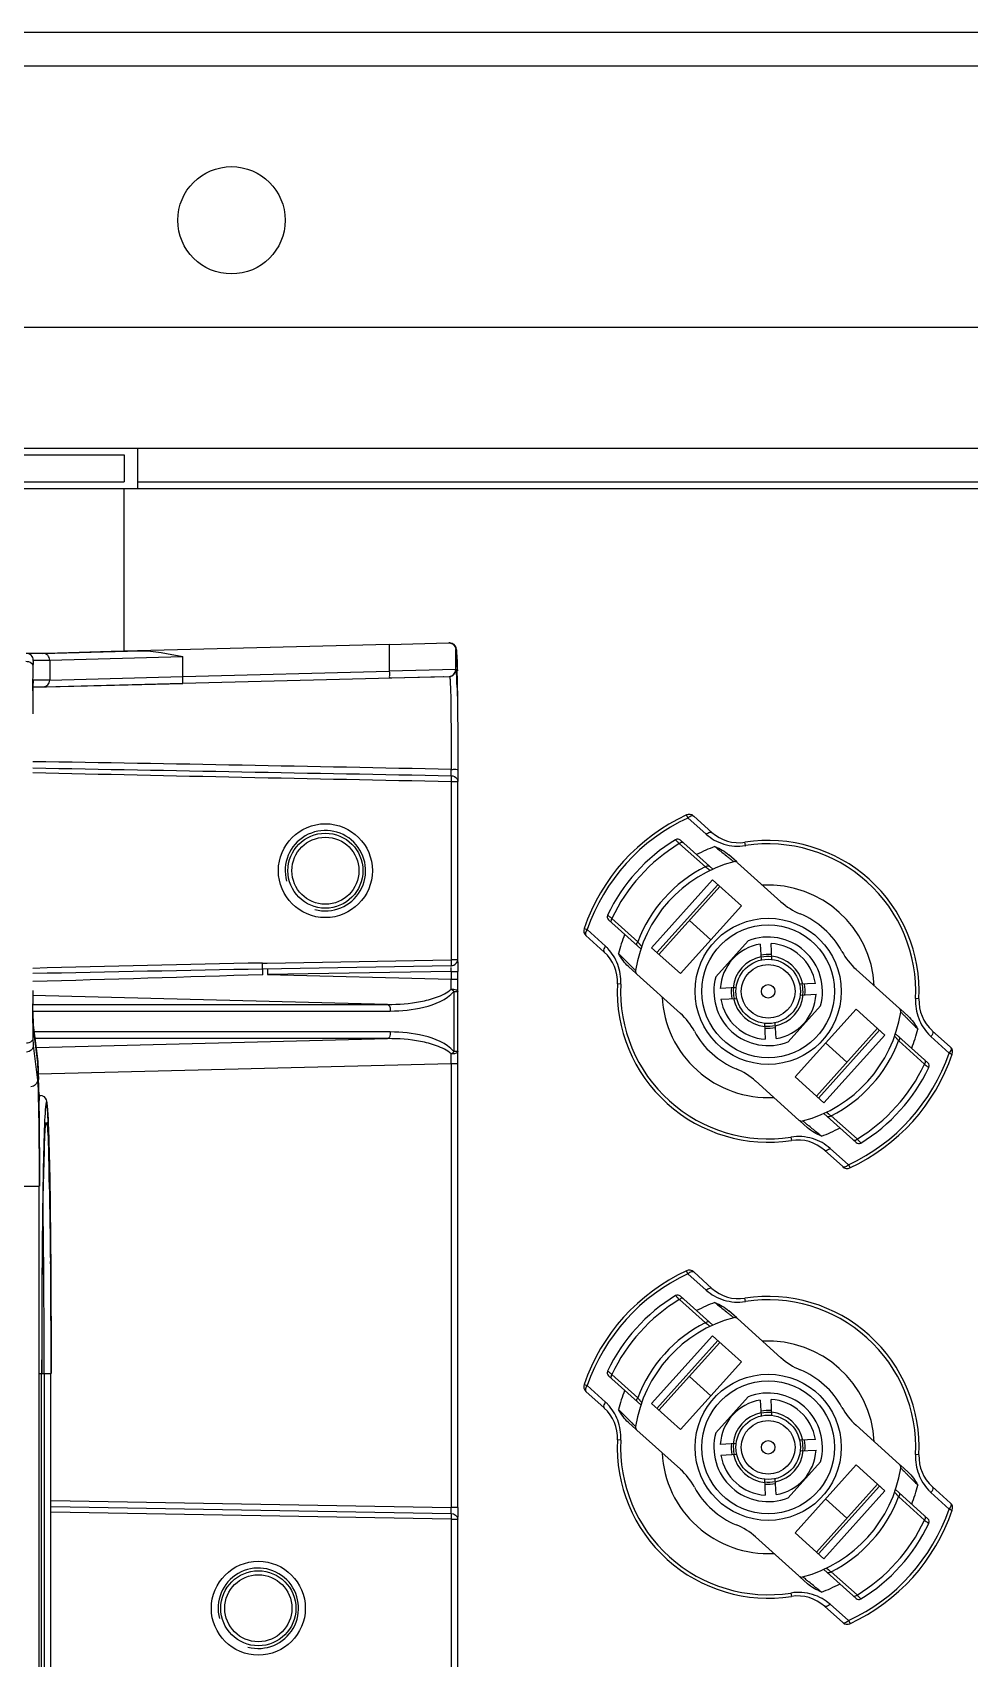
# Model space of a CAD drawing. Header units: millimetres. Extents: x 10297564 to 11610295, y -9287743 to -8409454.
# Drawn here: x 10483931 to 10485332, y -9076027 to -9073594 of the extents above; entities that cross this region are included whole.
import ezdxf

# ---------------------------------------------------------------- set-up
doc = ezdxf.new("R2010")
doc.units = ezdxf.units.MM
doc.header["$LTSCALE"] = 100
doc.layers.add('-0', color=7, linetype='Continuous')

# ---------------------------------------------------------------- blocks, each defined once
blk = doc.blocks.new('인버터 외형도')
at = {"layer": '-0', "linetype": 'Continuous'}
for p, q in [((99257.7, 55947.4), (85171.9, 55947.4)), ((99295.3, 55909.8), (85134.2, 55909.8)), ((99295.3, 55616.3), (85134.2, 55616.3)), ((85292.3, 55480.9), (99137.3, 55480.9)), ((85292.3, 55473.4), (86195.2, 55473.4)), ((86195.2, 55473.4), (86195.2, 55443.3)), ((86210.2, 55480.9), (86210.2, 55435.7)), ((85292.3, 55443.3), (86195.2, 55443.3)), ((85668.5, 55435.7), (98761.1, 55435.7)), ((86195.2, 55252.9), (86195.2, 55435.7)), ((86210.2, 55443.3), (98219.3, 55443.3)), ((86104, 55250.6), (86212.5, 55253.4)), ((86132.9, 55251.4), (86107.7, 55250.7)), ((86180.6, 55252.6), (86132.9, 55251.4)), ((86492.6, 55260.8), (86180.6, 55252.6)), ((86492.6, 55260.8), (86558.9, 55262.5)), ((86492.6, 55260.8), (86492.6, 55230.7)), ((86558.9, 55262.5), (86559.1, 55262.5)), ((86567.2, 55232.4), (86567.2, 55254.9)), ((86567.2, 55254.9), (86567.5, 55254.9)), ((86104, 55250.6), (86085.5, 55250.6)), ((86092.9, 55236.5), (86092.4, 55208.7)), ((86093.2, 55243.1), (86111.7, 55243.1)), ((86104.6, 55250.7), (86104.3, 55250.6)), ((86107.7, 55250.7), (86105.8, 55250.7)), ((86111.7, 55243.1), (86260.9, 55247.2)), ((86111.7, 55243.1), (86111.7, 55220.6)), ((86260.9, 55224.6), (86260.9, 55247.2)), ((86568.5, 55243.3), (86568.3, 55246.9)), ((86568.6, 55239), (86568.5, 55243.3)), ((86568.9, 55231.1), (86568.6, 55239)), ((86092.8, 55212.6), (86261, 55217)), ((86092.9, 55212.1), (86093.1, 55216.5)), ((86111.7, 55220.6), (86093.4, 55220.6)), ((86104.4, 55213), (86261, 55217.1)), ((86111.7, 55220.6), (86260.9, 55224.6)), ((86260.9, 55224.6), (86492.6, 55230.7)), ((86261, 55217.1), (86539.1, 55224.3)), ((86567.2, 55232.4), (86492.6, 55230.7)), ((86492.7, 55223.1), (86560.1, 55224.9)), ((86492.7, 55223.1), (86559.8, 55224.9)), ((86559.6, 55224.9), (86559.7, 55224.9)), ((86559.8, 55224.9), (86560.1, 55224.9)), ((86567.5, 55232.4), (86567.2, 55232.4)), ((86567.5, 55232.4), (86567.5, 55232.4)), ((86092.9, 55209.4), (86092.9, 55212.1)), ((86092.9, 55209.5), (86092.9, 55208.8)), ((86093, 55213), (86104.4, 55213)), ((86570, 55122.4), (86569.9, 55129.4)), ((86562, 55113.4), (86561.9, 55107)), ((86561.9, 55107), (86561.9, 54906.9)), ((86561.9, 55107), (86569.4, 55107)), ((86569.4, 54906.9), (86569.4, 55107)), ((86569.6, 55120.9), (86569.6, 55120.3)), ((86570, 55115.5), (86570, 55122.4)), ((86570, 55112), (86570, 55115.5)), ((86827.4, 55066), (86825.8, 55069.4)), ((86827.4, 55066), (86848, 55047.7)), ((86854.4, 55049.7), (86834, 55068.1)), ((86817.9, 55037.1), (86847.1, 55011.1)), ((86855.3, 55008.4), (86819, 55041.1)), ((86892.1, 55035), (86891.5, 55038.7)), ((86882.2, 55016.7), (86873.4, 55024.5)), ((86883.1, 55015.8), (86931.8, 54972)), ((86855.1, 54996.4), (86786.7, 54920.4)), ((86855.1, 54996.4), (86887.5, 54967.3)), ((86861.1, 54991), (86792.7, 54915)), ((86863.4, 54989), (86795, 54912.9)), ((86887.5, 54967.3), (86819, 54891.3)), ((86711.1, 54942), (86714.6, 54940.7)), ((86774.8, 54919), (86738.5, 54951.6)), ((86771.2, 54926.9), (86742.3, 54953.2)), ((86829.2, 54950.9), (86853.2, 54929.3)), ((86713.1, 54933.9), (86733.6, 54915.5)), ((86735, 54922.1), (86714.6, 54940.7)), ((86858.8, 54887.7), (86895.2, 54928.1)), ((86908.7, 54924.4), (86909.7, 54906.4)), ((86921.7, 54907), (86920.8, 54925)), ((86355.7, 54903.2), (86561.9, 54906.9)), ((86561.9, 54906.9), (86562, 54900.4)), ((86569.4, 54906.9), (86561.9, 54906.9)), ((86819, 54891.3), (86786.7, 54920.4)), ((86350.6, 54890.1), (86350.3, 54903.2)), ((86350.3, 54903.2), (86355.7, 54903.2)), ((86350.4, 54896.7), (86562, 54900.4)), ((86355.8, 54896.8), (86355.9, 54890.2)), ((86562.1, 54893.8), (86355.9, 54890.2)), ((86355.9, 54890.2), (86562.1, 54885)), ((86562.1, 54899.2), (86562, 54900.4)), ((86562.1, 54893.8), (86562.1, 54885)), ((86562.1, 54893.8), (86569.6, 54893.8)), ((86569.6, 54885), (86569.6, 54893.8)), ((86769.3, 54891.5), (86760.7, 54899.2)), ((86770.3, 54890.6), (86819, 54846.7)), ((87064.8, 54852.2), (87016.1, 54896.1)), ((86562.1, 54885), (86569.6, 54885)), ((86565.1, 54871.1), (86565.1, 54804)), ((86565.1, 54871.1), (86569.5, 54871.1)), ((86569.5, 54804), (86569.5, 54871.1)), ((86752.2, 54879.6), (86748.5, 54879.8)), ((86882, 54875.6), (86863.9, 54874.6)), ((86970.6, 54880.2), (86952.5, 54879.3)), ((86953.1, 54867.2), (86971.2, 54868.2)), ((86092.4, 54852.6), (86092.9, 54818.2)), ((86490.7, 54856.8), (86092.6, 54866.8)), ((86093.1, 54840.2), (86092.8, 54857.5)), ((86092.8, 54856.8), (86490.7, 54856.8)), ((86864.5, 54862.6), (86882.6, 54863.5)), ((86976.3, 54855.1), (86939.9, 54814.7)), ((86947.6, 54775.5), (87016.1, 54851.5)), ((87016.1, 54851.5), (87048.4, 54822.4)), ((87065.8, 54851.3), (87074.4, 54843.5)), ((87086.6, 54863), (87082.9, 54863.2)), ((86092.9, 54849.3), (86493.7, 54849.3)), ((86093.1, 54837.1), (86093.1, 54840.4)), ((86093.1, 54840.4), (86093.1, 54840.2)), ((86093.2, 54835.8), (86093.1, 54837.1)), ((86093.3, 54833.6), (86093.2, 54835.8)), ((86093.3, 54832.7), (86093.2, 54833.6)), ((86093.2, 54833.6), (86098, 54795.6)), ((86098, 54794.6), (86093.3, 54832.7)), ((86913.4, 54835.8), (86914.3, 54817.7)), ((86926.4, 54818.4), (86925.4, 54836.4)), ((86493.7, 54825.8), (86094.2, 54825.8)), ((86490.7, 54818.3), (86095.2, 54818.3)), ((86096.4, 54808.3), (86490.7, 54818.3)), ((86971.7, 54753.8), (87040.1, 54829.9)), ((86974, 54751.7), (87042.4, 54827.8)), ((87048.4, 54822.4), (86979.9, 54746.4)), ((87005.9, 54791.8), (86981.9, 54813.5)), ((87096.6, 54791.2), (87060.3, 54823.8)), ((87063.9, 54815.9), (87092.8, 54789.6)), ((87100.1, 54820.6), (87120.5, 54802)), ((87121.9, 54808.9), (87101.5, 54827.2)), ((86093.2, 54810.6), (86098, 54771.9)), ((86098, 54795.6), (86098, 54794.6)), ((86569.5, 54804), (86565.1, 54804)), ((86562.1, 54790), (86098.9, 54778.3)), ((86562.1, 54790), (86562.1, 54292.1)), ((86569.6, 54790), (86562.1, 54790)), ((86569.6, 54292.1), (86569.6, 54790)), ((86903.3, 54770.8), (86952, 54727)), ((86979.9, 54746.4), (86947.6, 54775.5)), ((86100.7, 54755), (86099.4, 54755)), ((86099.6, 54746.6), (86099.5, 54751.3)), ((86099.9, 54718.5), (86099.9, 54722.8)), ((86952.9, 54726.1), (86961.6, 54718.3)), ((87016.1, 54701.7), (86979.8, 54734.4)), ((87017.2, 54705.7), (86988, 54731.7)), ((86943, 54707.8), (86943.5, 54704.1)), ((86980.7, 54693), (87001.1, 54674.7)), ((87007.7, 54676.8), (86987.1, 54695.1)), ((87007.7, 54676.8), (87009.3, 54673.4)), ((85648.9, 54652.9), (86099.8, 54652.9)), ((86099.8, 52336), (86099.8, 54652.9)), ((86112.3, 54619.5), (86112.3, 54623.5)), ((86112.9, 54562.6), (86112.8, 54568.4)), ((86827.4, 54554.3), (86825.8, 54557.7)), ((86827.4, 54554.3), (86848, 54536)), ((86854.4, 54538.1), (86834, 54556.5)), ((86817.9, 54525.5), (86847.1, 54499.4)), ((86855.3, 54496.8), (86819, 54529.4)), ((86892.1, 54523.3), (86891.5, 54527)), ((86113.2, 54501.4), (86113.2, 54513.8)), ((86882.2, 54505), (86873.4, 54512.8)), ((86883.1, 54504.2), (86931.8, 54460.3)), ((86855.1, 54484.8), (86786.7, 54408.7)), ((86861.1, 54479.4), (86792.7, 54403.3)), ((86863.4, 54477.3), (86795, 54401.3)), ((86855.1, 54484.8), (86887.5, 54455.7)), ((86887.5, 54455.7), (86819, 54379.6)), ((86100.2, 54442.5), (86102.7, 54442.5)), ((86102.7, 52486.1), (86102.7, 54442.5)), ((86103.1, 54442.5), (86103.1, 54445.7)), ((86103.1, 54442.5), (86112.9, 54442.5)), ((86105.5, 54442.5), (86105.5, 52591.7)), ((86113, 52591.7), (86112.9, 54442.5)), ((86711.1, 54430.3), (86714.6, 54429.1)), ((86774.8, 54407.3), (86738.5, 54440)), ((86771.2, 54415.2), (86742.3, 54441.5)), ((86829.2, 54439.3), (86853.2, 54417.6)), ((86713.1, 54422.3), (86733.6, 54403.9)), ((86735, 54410.5), (86714.6, 54429.1)), ((86858.8, 54376), (86895.2, 54416.4)), ((86908.7, 54412.8), (86909.7, 54394.7)), ((86921.7, 54395.3), (86920.8, 54413.4)), ((86819, 54379.6), (86786.7, 54408.7)), ((86769.3, 54379.8), (86760.7, 54387.6)), ((86770.3, 54378.9), (86819, 54335.1)), ((87064.8, 54340.6), (87016.1, 54384.4)), ((86752.2, 54367.9), (86748.5, 54368.1)), ((86882, 54363.9), (86863.9, 54362.9)), ((86970.6, 54368.5), (86952.5, 54367.6)), ((86864.5, 54350.9), (86882.6, 54351.9)), ((86976.3, 54343.4), (86939.9, 54303)), ((86947.6, 54263.8), (87016.1, 54339.9)), ((86953.1, 54355.6), (86971.2, 54356.5)), ((87016.1, 54339.9), (87048.4, 54310.7)), ((87065.8, 54339.6), (87074.4, 54331.9)), ((87086.6, 54351.4), (87082.9, 54351.5)), ((86913.4, 54324.1), (86914.3, 54306.1)), ((86926.4, 54306.7), (86925.4, 54324.8)), ((86971.7, 54242.2), (87040.1, 54318.2)), ((86974, 54240.1), (87042.4, 54316.1)), ((87048.4, 54310.7), (86979.9, 54234.7)), ((87096.6, 54279.5), (87060.3, 54312.2)), ((87063.9, 54304.2), (87092.8, 54277.9)), ((87100.1, 54309), (87120.5, 54290.4)), ((87121.9, 54297.2), (87101.5, 54315.6)), ((86113.3, 54300), (86562.1, 54292.1)), ((86113.3, 54293.4), (86562, 54285.6)), ((86561.9, 54279.1), (86113.3, 54286.9)), ((86562, 54285.6), (86561.9, 54279.1)), ((86569.6, 54292.1), (86562.1, 54292.1)), ((87005.9, 54280.2), (86981.9, 54301.8)), ((86561.9, 54279.1), (86561.9, 54079.2)), ((86561.9, 54279.1), (86569.5, 54279.1)), ((86569.5, 54079.2), (86569.5, 54279.1)), ((86903.3, 54259.2), (86952, 54215.3)), ((86979.9, 54234.7), (86947.6, 54263.8)), ((86952.9, 54214.5), (86961.6, 54206.6)), ((87016.1, 54190), (86979.8, 54222.7)), ((87017.2, 54194), (86988, 54220)), ((86943, 54196.2), (86943.5, 54192.4)), ((86980.7, 54181.4), (87001.1, 54163)), ((87007.7, 54165.2), (86987.1, 54183.5)), ((87007.7, 54165.2), (87009.3, 54161.8))]:
    blk.add_line(p, q, dxfattribs=at)
for points in [[(86566.6, 55258.5), (86565.2, 55260.4), (86563, 55261.8), (86560.6, 55262.4), (86559.9, 55262.5)], [(86568.3, 55246.9), (86568.2, 55248.4), (86568.1, 55249.8), (86568.1, 55251), (86568, 55252.1), (86567.9, 55253.1), (86567.8, 55253.9), (86567.7, 55254.7), (86567.6, 55255.4), (86567.5, 55256.2), (86567.2, 55257.1), (86566.6, 55258.5)], [(86093.1, 55216.5), (86093.1, 55217.5), (86093.1, 55218.3), (86093.2, 55218.9), (86093.2, 55219)], [(86539.1, 55224.3), (86553.2, 55224.7), (86553.9, 55224.7)]]:
    blk.add_lwpolyline(points, dxfattribs=at)
for centre, radius in [((86315.6, 55736.7), 60.2), ((86420.9, 55006.8), 52.7), ((86420.9, 55006.8), 42.1), ((86420.9, 55006.8), 37.6), ((86917.5, 54871.4), 82), ((86917.5, 54871.4), 74.5), ((86917.5, 54871.4), 36.1), ((86917.5, 54871.4), 30.1), ((86917.5, 54871.4), 7.52), ((86917.5, 54359.7), 82), ((86917.5, 54359.7), 74.5), ((86917.5, 54359.7), 36.1), ((86917.5, 54359.7), 30.1), ((86917.5, 54359.7), 7.52), ((86345.7, 54179.1), 52.7), ((86345.7, 54179.1), 42.1), ((86345.7, 54179.1), 37.6)]:
    blk.add_circle(centre, radius, dxfattribs=at)
for centre, radius, start, end in [((86085.7, 55243.1), 7.52, 359.9709, 91.522), ((86104.2, 55243.1), 7.52, 359.9965, 91.4965), ((86085.9, 55220.6), 7.47, 348.3474, 359.9279), ((86104.2, 55220.6), 7.52, 271.5055, 0.0044), ((86559.6, 55232.4), 7.52, 271.5055, 0.0044), ((86559.9, 55232.4), 7.54, 353.1907, 359.9651), ((83966, 55166.6), 2603.6, 0.8208, 1.4153), ((80022.7, 55116.9), 6547.2, 0.10904, 0.76176), ((84920.2, -20520.3), 75658.5, 88.756514, 89.112018), ((88873.4, 174872.6), 119787.9, 268.669832, 268.894314), ((86917.5, 54871.4), 218.2, 114.8676, 161.1324), ((86828.9, 55062.5), 7.52, 48, 114.8676), ((86420.9, 55006.8), 45.1, 255, 195), ((86917.5, 54871.4), 214.4, 114.8689, 161.1314), ((86837.4, 55055.1), 14.8, 129.2962, 132.6551), ((86917.5, 54871.4), 199.4, 121.3985, 154.6015), ((86917.5, 54871.4), 193.4, 121.0224, 154.9776), ((86816, 55037.7), 4.51, 48, 121.3985), ((87040.2, 55248.8), 307, 223.1811, 223.591), ((86917.5, 54871.4), 173.1, 110.1614, 117.5973), ((86884.6, 55083.3), 45.1, 228, 278.8333), ((86917.5, 54871.4), 169.3, 357.1667, 98.8333), ((86885.3, 55074.2), 39.9, 279.4384, 279.8667), ((86917.5, 54871.4), 165.5, 357.1676, 98.833), ((86917.5, 54871.4), 150.5, 104.8802, 171.1198), ((86880.1, 55012.5), 4.51, 48, 104.8802), ((86917.5, 54871.4), 156.5, 116.7696, 159.2301), ((87047.1, 55279.4), 334.6, 233.8075, 233.9317), ((86917.5, 54871.4), 119.2, 3, 93), ((86982.1, 55027.9), 75.2, 228, 247.5718), ((86718.2, 54939.5), 7.52, 161.1324, 228), ((86741.5, 54955), 4.51, 154.6015, 228), ((86556.3, 54711.6), 304.9, 52.4084, 52.821), ((86917.5, 54871.4), 94.1, 28.4282, 67.5718), ((86726.4, 54932), 14.7, 143.3433, 146.7073), ((86917.5, 54871.4), 173.1, 158.4027, 165.8386), ((86526.8, 54701.2), 332.7, 42.0688, 42.1936), ((86917.5, 54871.4), 53.8, 99.4302, 176.5698), ((86917.5, 54871.4), 60.9, 344.4836, 111.5164), ((86917.5, 54871.4), 53.8, 9.4302, 86.5698), ((86374.9, 54901.3), 194.7, 0.9518, 1.656), ((86703.4, 54882), 45.1, 357.1667, 48), ((86681, 54865.9), 78, 43.2552, 46.1552), ((86917.5, 54871.4), 39.6, 101.7342, 174.2658), ((86917.5, 54871.4), 41.4, 84.6364, 101.3636), ((86917.5, 54871.4), 39.1, 84.2461, 101.7539), ((86917.5, 54871.4), 39.6, 11.7342, 84.2658), ((87066.4, 54952), 75.2, 208.4282, 228), ((86824.4, 28924.4), 25983.1, 91.04534, 91.61362), ((86773.3, 54893.9), 4.51, 171.1198, 228), ((86917.5, 54871.4), 60.9, 164.4836, 291.5164), ((85279.2, 54876.7), 1282.9, 359.8745, 0.3716), ((84562.8, 54884.8), 2006.7, 359.6106, 0.0078), ((86917.5, 54871.4), 169.3, 177.1667, 278.8333), ((86917.5, 54871.4), 165.5, 177.1676, 278.833), ((86710.8, 54882.3), 41.5, 356.2133, 356.6341), ((86917.5, 54871.4), 41.4, 174.6364, 191.3636), ((86917.5, 54871.4), 39.1, 174.2461, 191.7539), ((86917.5, 54871.4), 53.8, 279.4302, 356.5698), ((86917.5, 54871.4), 39.1, 354.2461, 11.7539), ((86917.5, 54871.4), 41.4, 354.6364, 11.3636), ((86917.5, 54871.4), 119.2, 183, 273), ((86917.5, 54871.4), 53.8, 189.4302, 266.5698), ((86917.5, 54871.4), 39.6, 191.7342, 264.2658), ((86917.5, 54871.4), 39.6, 281.7342, 354.2658), ((87061.8, 54848.9), 4.51, 351.1198, 48), ((87124.3, 54860.5), 41.6, 176.2191, 176.6393), ((87131.7, 54860.8), 45.1, 177.1667, 228), ((86601.2, 54847.9), 508.2, 180.8686, 180.9852), ((86491.9, 54846), 398.9, 180.9809, 181.2069), ((86343, 54842.8), 249.9, 181.1932, 181.6226), ((86259.2, 54840.5), 166.2, 181.6445, 181.7781), ((86768.7, 54790.8), 75.2, 28.4282, 48), ((86917.5, 54871.4), 39.1, 264.2461, 281.7539), ((86917.5, 54871.4), 150.5, 284.8802, 351.1198), ((86917.5, 54871.4), 94.1, 208.4282, 247.5718), ((86917.5, 54871.4), 41.4, 264.6364, 281.3636), ((86917.5, 54871.4), 156.5, 296.7696, 339.2301), ((87308.3, 55041.6), 332.7, 222.0688, 222.1936), ((86917.5, 54871.4), 173.1, 338.4027, 345.8386), ((87154.1, 54876.9), 78, 223.2553, 226.1555), ((86064.1, 54791.4), 34.1, 6.0904, 7.0557), ((85279.1, 54798.3), 1282.9, 359.63, 0.1271), ((84564.3, 54790.3), 2005.2, 359.9936, 0.3911), ((86917.5, 54871.4), 214.4, 294.8685, 341.1312), ((86917.5, 54871.4), 218.2, 294.8676, 341.1324), ((87108.9, 54810.6), 14.4, 323.3235, 326.803), ((87116.9, 54803.3), 7.52, 341.1324, 48), ((85732.3, 54769.8), 366.6, 2.5073, 2.7584), ((86853, 54714.9), 75.2, 48, 67.5718), ((86917.5, 54871.4), 193.4, 301.0224, 334.9776), ((86917.5, 54871.4), 199.4, 301.3985, 334.6015), ((87278.8, 55031.2), 304.9, 232.4084, 232.821), ((87093.6, 54787.8), 4.51, 334.6015, 48), ((84635.9, 54733.7), 1463.7, 1.4013, 1.532), ((84564.8, 54732.1), 1534.8, 1.3682, 1.505), ((83656, 54711.3), 2443.8, 0.9363, 1.3629), ((81449.7, 54677.7), 4650.4, 0.5557, 0.849), ((86139, 54717.9), 31.9, 171.9454, 172.2062), ((86955, 54730.3), 4.51, 228, 284.8802), ((86788, 54463.4), 334.6, 53.8075, 53.9317), ((78486, 54653.3), 7614.2, 359.99657, 0.49052), ((86949.8, 54668.5), 39.9, 99.4331, 99.8608), ((86950.5, 54659.5), 45.1, 48, 98.8333), ((86917.5, 54871.4), 173.1, 290.1614, 297.5973), ((86794.9, 54494), 307, 43.1811, 43.591), ((87019.1, 54705), 4.51, 228, 301.3985), ((87006.1, 54680.2), 7.52, 228, 294.8676), ((86997.7, 54687.7), 14.8, 309.2931, 312.647), ((74705.6, 54457.9), 11399.9, 359.9227, 0.83839), ((74447.1, 54476.6), 11666.2, 0.45106, 0.70186), ((71242, 54451.9), 14871.3, 0.23867, 0.42658), ((86828.9, 54550.9), 7.52, 48, 114.8676), ((86917.5, 54359.7), 218.2, 114.8676, 161.1324), ((86917.5, 54359.7), 214.4, 114.8689, 161.1314), ((86837.4, 54543.4), 14.8, 129.2962, 132.6551), ((86917.5, 54359.7), 199.4, 121.3985, 154.6015), ((86917.5, 54359.7), 193.4, 121.0224, 154.9776), ((86816, 54526.1), 4.51, 48, 121.3985), ((87040.2, 54737.1), 307, 223.1811, 223.591), ((86917.5, 54359.7), 173.1, 110.1614, 117.5973), ((86884.6, 54571.6), 45.1, 228, 278.8333), ((86917.5, 54359.7), 169.3, 357.1667, 98.8333), ((86885.3, 54562.6), 39.9, 279.4384, 279.8667), ((86917.5, 54359.7), 165.5, 357.1676, 98.833), ((86917.5, 54359.7), 150.5, 104.8802, 171.1198), ((86880.1, 54500.8), 4.51, 48, 104.8802), ((68956.9, 54442.5), 17156.4, 359.99994, 0.19679), ((86917.5, 54359.7), 156.5, 116.7696, 159.2301), ((87047.1, 54767.8), 334.6, 233.8075, 233.9317), ((86917.5, 54359.7), 119.2, 3, 93), ((86982.1, 54516.2), 75.2, 228, 247.5718), ((86718.2, 54427.9), 7.52, 161.1324, 228), ((86741.5, 54443.3), 4.51, 154.6015, 228), ((86556.3, 54200), 304.9, 52.4084, 52.821), ((86917.5, 54359.7), 94.1, 28.4282, 67.5718), ((86726.4, 54420.3), 14.7, 143.3433, 146.7073), ((86917.5, 54359.7), 173.1, 158.4027, 165.8386), ((86526.8, 54189.6), 332.7, 42.0688, 42.1936), ((86917.5, 54359.7), 53.8, 99.4302, 176.5698), ((86917.5, 54359.7), 60.9, 344.4836, 111.5164), ((86917.5, 54359.7), 53.8, 9.4302, 86.5698), ((86703.4, 54370.3), 45.1, 357.1667, 48), ((86681, 54354.2), 78, 43.2552, 46.1552), ((86917.5, 54359.7), 39.6, 101.7342, 174.2658), ((86917.5, 54359.7), 41.4, 84.6364, 101.3636), ((86917.5, 54359.7), 39.1, 84.2461, 101.7539), ((86917.5, 54359.7), 39.6, 11.7342, 84.2658), ((87066.4, 54440.3), 75.2, 208.4282, 228), ((86773.3, 54382.3), 4.51, 171.1198, 228), ((86917.5, 54359.7), 60.9, 164.4836, 291.5164), ((86917.5, 54359.7), 169.3, 177.1667, 278.8333), ((86917.5, 54359.7), 165.5, 177.1676, 278.833), ((86710.8, 54370.6), 41.5, 356.2133, 356.6341), ((86917.5, 54359.7), 41.4, 174.6364, 191.3636), ((86917.5, 54359.7), 39.1, 174.2461, 191.7539), ((86917.5, 54359.7), 39.1, 354.2461, 11.7539), ((86917.5, 54359.7), 41.4, 354.6364, 11.3636), ((86917.5, 54359.7), 119.2, 183, 273), ((86917.5, 54359.7), 53.8, 189.4302, 266.5698), ((86917.5, 54359.7), 39.6, 191.7342, 264.2658), ((86917.5, 54359.7), 39.6, 281.7342, 354.2658), ((86917.5, 54359.7), 53.8, 279.4302, 356.5698), ((87061.8, 54337.2), 4.51, 351.1198, 48), ((87124.3, 54348.8), 41.6, 176.2191, 176.6393), ((87131.7, 54349.1), 45.1, 177.1667, 228), ((86768.7, 54279.1), 75.2, 28.4282, 48), ((86917.5, 54359.7), 39.1, 264.2461, 281.7539), ((86917.5, 54359.7), 150.5, 284.8802, 351.1198), ((86917.5, 54359.7), 94.1, 208.4282, 247.5718), ((86917.5, 54359.7), 41.4, 264.6364, 281.3636), ((86917.5, 54359.7), 156.5, 296.7696, 339.2301), ((87308.3, 54529.9), 332.7, 222.0688, 222.1936), ((86917.5, 54359.7), 173.1, 338.4027, 345.8386), ((87154.1, 54365.2), 78, 223.2553, 226.1555), ((86917.5, 54359.7), 214.4, 294.8685, 341.1312), ((86917.5, 54359.7), 218.2, 294.8676, 341.1324), ((87108.9, 54299), 14.4, 323.3235, 326.803), ((87116.9, 54291.6), 7.52, 341.1324, 48), ((86376.1, 54284.7), 193.4, 358.3433, 359.052), ((86853, 54203.2), 75.2, 48, 67.5718), ((86917.5, 54359.7), 193.4, 301.0224, 334.9776), ((86917.5, 54359.7), 199.4, 301.3985, 334.6015), ((87278.8, 54519.5), 304.9, 232.4084, 232.821), ((87093.6, 54276.1), 4.51, 334.6015, 48), ((86345.7, 54179.1), 45.1, 255, 195), ((86955, 54218.6), 4.51, 228, 284.8802), ((86788, 53951.7), 334.6, 53.8075, 53.9317), ((86949.8, 54156.8), 39.9, 99.4331, 99.8608), ((86950.5, 54147.8), 45.1, 48, 98.8333), ((86917.5, 54359.7), 173.1, 290.1614, 297.5973), ((86794.9, 53982.3), 307, 43.1811, 43.591), ((87019.1, 54193.4), 4.51, 228, 301.3985), ((87006.1, 54168.6), 7.52, 228, 294.8676), ((86997.7, 54176), 14.8, 309.2931, 312.647)]:
    blk.add_arc(centre, radius, start, end, dxfattribs=at)
for points in [[(86212.5, 55253.4), (86228.8, 55253.9), (86244.9, 55250.3), (86260.9, 55247.2)], [(86559.1, 55262.5), (86560.6, 55262.5), (86562.2, 55262), (86563.5, 55261.2)], [(86562.6, 55262), (86565.3, 55261), (86567.5, 55257.8), (86567.5, 55254.9)], [(86563.5, 55261.2), (86565.5, 55259.9), (86567, 55257.3), (86567.2, 55254.9)], [(86560.1, 55224.9), (86561.4, 55224.9), (86562.7, 55225.3), (86563.8, 55225.9)], [(86563.8, 55225.9), (86565.7, 55227.1), (86567.2, 55229.3), (86567.4, 55231.5)], [(86092.7, 55122.1), (86249.1, 55119.3), (86405.6, 55116.3), (86562, 55113.4)], [(86562, 55113.4), (86564.4, 55113.3), (86567.1, 55112.1), (86568.4, 55110.1)], [(86568.4, 55110.1), (86569, 55109.2), (86569.4, 55108.1), (86569.4, 55107)], [(86857.9, 55033.9), (86863.4, 55031.3), (86868.9, 55028.5), (86873.4, 55024.5)], [(86847.1, 55011.1), (86847.9, 55010.5), (86848.7, 55009.9), (86849.5, 55009.4)], [(86773.2, 54924.7), (86772.6, 54925.4), (86771.9, 54926.1), (86771.2, 54926.9)], [(86760.7, 54899.2), (86756.2, 54903.3), (86752.9, 54908.5), (86749.7, 54913.7)], [(86092.7, 54891.7), (86178.6, 54893.3), (86264.5, 54895.2), (86350.4, 54896.7)], [(86350.6, 54890.1), (86264.6, 54887.4), (86178.7, 54884.4), (86092.7, 54882.6)], [(86565.2, 54871.1), (86564.3, 54872), (86563.4, 54873.1), (86562.2, 54873.6)], [(87074.4, 54843.5), (87078.9, 54839.5), (87082.2, 54834.2), (87085.3, 54829.1)], [(87061.9, 54818.1), (87062.5, 54817.4), (87063.2, 54816.7), (87063.9, 54815.9)], [(86562.1, 54801.2), (86563.2, 54802), (86564.2, 54802.9), (86565.2, 54804)], [(86988, 54731.7), (86987.2, 54732.3), (86986.4, 54732.8), (86985.6, 54733.4)], [(86977.2, 54708.9), (86971.7, 54711.5), (86966.1, 54714.2), (86961.6, 54718.3)], [(86857.9, 54522.2), (86863.4, 54519.6), (86868.9, 54516.9), (86873.4, 54512.8)], [(86847.1, 54499.4), (86847.9, 54498.9), (86848.7, 54498.3), (86849.5, 54497.7)], [(86773.2, 54413), (86772.6, 54413.7), (86771.9, 54414.5), (86771.2, 54415.2)], [(86760.7, 54387.6), (86756.2, 54391.6), (86752.9, 54396.9), (86749.7, 54402.1)], [(87074.4, 54331.9), (87078.9, 54327.8), (87082.2, 54322.6), (87085.3, 54317.4)], [(87061.9, 54306.5), (87062.5, 54305.7), (87063.2, 54305), (87063.9, 54304.2)], [(86562, 54285.6), (86565.3, 54285.6), (86569.4, 54282.4), (86569.5, 54279.1)], [(86988, 54220), (86987.2, 54220.6), (86986.4, 54221.2), (86985.6, 54221.8)], [(86977.2, 54197.3), (86971.7, 54199.8), (86966.1, 54202.6), (86961.6, 54206.6)]]:
    blk.add_open_spline(points, degree=3, dxfattribs=at)
for points, knots in [([(86567.5, 55254.9), (86568, 55255), (86567.6, 55251.7), (86568.5, 55248.3), (86568.5, 55240.1), (86568.8, 55234.4), (86568.9, 55231)], [0, 0, 0, 0, 0.065462, 0.257751, 0.570324, 1, 1, 1, 1]), ([(86085.1, 55241.8), (86086.1, 55241.8), (86089.3, 55241.6), (86092.9, 55238.8), (86092.9, 55236.5)], [0, 0, 0, 0, 0.299213, 1, 1, 1, 1]), ([(86093.2, 55243.1), (86092.6, 55243.1), (86093.6, 55239.5), (86092.9, 55238.1), (86092.9, 55236.5)], [0, 0, 0, 0, 0.260439, 1, 1, 1, 1]), ([(86093.4, 55220.6), (86093.1, 55220.6), (86093.4, 55219), (86092.9, 55217.4), (86093, 55213.7), (86092.9, 55211.1), (86092.9, 55209.5)], [0, 0, 0, 0, 0.066542, 0.260736, 0.576104, 1, 1, 1, 1]), ([(86261, 55217.1), (86261.2, 55217.1), (86260.8, 55218.2), (86261.3, 55220.2), (86260.9, 55222.8), (86260.9, 55224.6)], [0, 0, 0, 0, 0.070429, 0.29308, 1, 1, 1, 1]), ([(86492.6, 55230.7), (86492.6, 55228.9), (86493, 55226.2), (86492.5, 55224.3), (86492.9, 55223.2), (86492.7, 55223.1)], [0, 0, 0, 0, 0.70692, 0.929571, 1, 1, 1, 1]), ([(86560.1, 55224.9), (86560.4, 55224.9), (86560.3, 55223), (86560.6, 55222.2), (86560.7, 55221.4)], [0, 0, 0, 0, 0.260501, 1, 1, 1, 1]), ([(86560.7, 55221.4), (86561.5, 55209.1), (86561.7, 55175.4), (86562.1, 55141.8), (86562.1, 55120.4)], [0, 0, 0, 0, 0.363915, 1, 1, 1, 1]), ([(86568.6, 55212.2), (86568.6, 55215), (86568.3, 55219.9), (86568.4, 55226.6), (86567.6, 55229.8), (86567.9, 55232.3), (86567.5, 55232.4)], [0, 0, 0, 0, 0.426115, 0.737783, 0.931192, 1, 1, 1, 1]), ([(86092.9, 55208.8), (86092.8, 55206.9), (86092.7, 55198.3), (86092.7, 55189.7), (86092.7, 55182.9)], [0, 0, 0, 0, 0.216949, 1, 1, 1, 1]), ([(86568.6, 55212.2), (86568.8, 55206.3), (86569.4, 55175.9), (86569.5, 55145.5), (86569.6, 55120.9)], [0, 0, 0, 0, 0.193078, 1, 1, 1, 1]), ([(86562, 55113.4), (86562.1, 55113.8), (86562.1, 55116.2), (86562.1, 55118.5), (86562.1, 55120.4)], [0, 0, 0, 0, 0.183563, 1, 1, 1, 1]), ([(86562.1, 55120.4), (86563.8, 55120.4), (86565.7, 55121), (86569.4, 55120.2), (86569.6, 55120.9)], [0, 0, 0, 0, 0.698126, 1, 1, 1, 1]), ([(86569.6, 55120.3), (86569.6, 55119), (86569.6, 55114.5), (86569.5, 55110.1), (86569.4, 55107)], [0, 0, 0, 0, 0.295732, 1, 1, 1, 1]), ([(86828, 55066.5), (86828.6, 55067), (86830.2, 55068.2), (86832.9, 55069.1), (86834, 55068.1)], [0, 0, 0, 0, 0.338702, 1, 1, 1, 1]), ([(86848, 55047.7), (86848.6, 55048.2), (86850.2, 55049.5), (86853.3, 55050.8), (86854.4, 55049.7)], [0, 0, 0, 0, 0.332084, 1, 1, 1, 1]), ([(86816.4, 55038.7), (86816, 55039.1), (86815.3, 55039.8), (86814.5, 55040.8), (86813.9, 55041.1), (86813.7, 55041.6), (86813.7, 55041.6)], [0, 0, 0, 0, 0.424919, 0.740108, 0.93407, 1, 1, 1, 1]), ([(86822.3, 55038.2), (86822.1, 55038.4), (86820.5, 55039), (86818.8, 55038), (86817.9, 55037.1)], [0, 0, 0, 0, 0.196664, 1, 1, 1, 1]), ([(86848, 55047.7), (86850.8, 55045.3), (86857, 55040.7), (86871.5, 55034.7), (86883.9, 55033.6), (86891.8, 55034.9)], [0, 0, 0, 0, 0.238069, 0.484653, 1, 1, 1, 1]), ([(86857.9, 55033.9), (86859.2, 55032.8), (86863.9, 55029), (86868.5, 55025.2), (86871.9, 55022.5)], [0, 0, 0, 0, 0.281113, 1, 1, 1, 1]), ([(86871.9, 55022.5), (86872.9, 55021.7), (86874.6, 55020.4), (86876.7, 55018.4), (86878.2, 55017.7), (86878.7, 55016.8), (86878.9, 55016.8)], [0, 0, 0, 0, 0.416449, 0.733013, 0.931329, 1, 1, 1, 1]), ([(86847.1, 55011.1), (86847.4, 55011.4), (86848.6, 55012.3), (86850.5, 55012.7), (86851.3, 55012)], [0, 0, 0, 0, 0.312788, 1, 1, 1, 1]), ([(86850.1, 55008.9), (86850.7, 55008.5), (86851.5, 55007.8), (86852.3, 55007.4), (86852.5, 55007.1), (86852.6, 55007.1)], [0, 0, 0, 0, 0.736988, 0.932727, 1, 1, 1, 1]), ([(86737.4, 54956.9), (86737.4, 54956.8), (86737.9, 54956.7), (86738.3, 54956.2), (86739.4, 54955.5), (86740.1, 54954.9), (86740.5, 54954.5)], [0, 0, 0, 0, 0.065935, 0.259896, 0.575085, 1, 1, 1, 1]), ([(86742.3, 54953.2), (86742, 54952.8), (86741.2, 54951.5), (86740.9, 54949.4), (86741.7, 54948.7)], [0, 0, 0, 0, 0.318855, 1, 1, 1, 1]), ([(86714.1, 54940), (86713.7, 54939.4), (86712.7, 54937.7), (86712.1, 54934.9), (86713.1, 54933.9)], [0, 0, 0, 0, 0.338669, 1, 1, 1, 1]), ([(86770.8, 54922.6), (86770.5, 54922.8), (86769.8, 54924.2), (86770.5, 54925.9), (86771.2, 54926.9)], [0, 0, 0, 0, 0.191653, 1, 1, 1, 1]), ([(86775.8, 54921.8), (86775.8, 54921.9), (86775.4, 54922.1), (86775, 54922.9), (86774.2, 54923.6), (86773.7, 54924.1)], [0, 0, 0, 0, 0.067289, 0.263023, 1, 1, 1, 1]), ([(86562, 54900.4), (86563, 54900.4), (86566.4, 54900.9), (86569.4, 54904.4), (86569.4, 54906.9)], [0, 0, 0, 0, 0.276264, 1, 1, 1, 1]), ([(86569.5, 54904.5), (86569.5, 54903.7), (86569.6, 54900.2), (86569.6, 54896.6), (86569.6, 54893.8)], [0, 0, 0, 0, 0.214275, 1, 1, 1, 1]), ([(86735, 54922.1), (86734.5, 54921.5), (86733.4, 54919.7), (86732.4, 54916.6), (86733.6, 54915.5)], [0, 0, 0, 0, 0.332083, 1, 1, 1, 1]), ([(86752.2, 54879.9), (86752.7, 54887.2), (86750.3, 54901.8), (86742.5, 54914.3), (86737.8, 54919.3)], [0, 0, 0, 0, 0.515411, 1, 1, 1, 1]), ([(86762.5, 54901), (86761.6, 54901.9), (86757.4, 54906.2), (86753.1, 54910.4), (86749.7, 54913.7)], [0, 0, 0, 0, 0.214659, 1, 1, 1, 1]), ([(86562.1, 54893.8), (86562.1, 54895.1), (86562.1, 54896.6), (86562.1, 54898.1), (86562, 54898.3)], [0, 0, 0, 0, 0.855188, 1, 1, 1, 1]), ([(86768.9, 54894.6), (86768.9, 54894.8), (86767.9, 54895.3), (86767.1, 54896.6), (86764.9, 54898.5), (86763.4, 54900.1), (86762.5, 54901)], [0, 0, 0, 0, 0.068681, 0.266975, 0.583551, 1, 1, 1, 1]), ([(86092.7, 54872.3), (86092.7, 54870.9), (86092.7, 54866), (86092.7, 54861.1), (86092.8, 54857.5)], [0, 0, 0, 0, 0.271159, 1, 1, 1, 1]), ([(86490.7, 54856.8), (86503.1, 54856.7), (86521.8, 54858.1), (86545.8, 54864.2), (86557.4, 54869.7), (86562.1, 54873.9)], [0, 0, 0, 0, 0.498266, 0.748382, 1, 1, 1, 1]), ([(86493.7, 54849.3), (86506.3, 54849.3), (86531.2, 54851.9), (86556.7, 54861.6), (86565.1, 54871.1)], [0, 0, 0, 0, 0.498172, 1, 1, 1, 1]), ([(86562.1, 54873.9), (86563, 54873.9), (86565.4, 54873.7), (86569.5, 54872.9), (86569.5, 54871.1)], [0, 0, 0, 0, 0.349112, 1, 1, 1, 1]), ([(86490.7, 54856.8), (86491.1, 54856.7), (86493.5, 54854.8), (86493.7, 54851.6), (86493.7, 54849.3)], [0, 0, 0, 0, 0.159583, 1, 1, 1, 1]), ([(87082.9, 54862.9), (87082.4, 54855.6), (87084.8, 54841), (87092.6, 54828.5), (87097.3, 54823.5)], [0, 0, 0, 0, 0.515411, 1, 1, 1, 1]), ([(86093.2, 54835.4), (86093.2, 54835), (86093.2, 54834.4), (86093.2, 54833.8), (86093.2, 54833.5)], [0, 0, 0, 0, 0.561034, 1, 1, 1, 1]), ([(86093.2, 54833.5), (86093.3, 54833.3), (86093.3, 54833.1), (86093.3, 54832.8), (86093.3, 54832.7)], [0, 0, 0, 0, 0.589936, 1, 1, 1, 1]), ([(87066.2, 54848.2), (87066.2, 54848), (87067.2, 54847.5), (87068, 54846.2), (87070.2, 54844.2), (87071.7, 54842.7), (87072.5, 54841.8)], [0, 0, 0, 0, 0.068681, 0.266975, 0.583551, 1, 1, 1, 1]), ([(87072.5, 54841.8), (87073.5, 54840.9), (87077.7, 54836.6), (87082, 54832.4), (87085.3, 54829.1)], [0, 0, 0, 0, 0.214659, 1, 1, 1, 1]), ([(86092.9, 54818.2), (86092.9, 54816), (86089.5, 54813.6), (86086.5, 54813.3), (86085.6, 54813.2)], [0, 0, 0, 0, 0.693436, 1, 1, 1, 1]), ([(86092.9, 54818.2), (86092.9, 54817.2), (86093, 54814.7), (86093, 54812.2), (86093.2, 54810.6)], [0, 0, 0, 0, 0.370164, 1, 1, 1, 1]), ([(86493.7, 54825.8), (86493.7, 54824.9), (86493.5, 54822.4), (86492.5, 54818.6), (86490.7, 54818.3)], [0, 0, 0, 0, 0.336892, 1, 1, 1, 1]), ([(86562.1, 54801.2), (86557.4, 54805.4), (86545.8, 54810.9), (86521.8, 54817), (86503.1, 54818.4), (86490.7, 54818.3)], [0, 0, 0, 0, 0.251618, 0.501734, 1, 1, 1, 1]), ([(86565.1, 54804), (86556.7, 54813.5), (86531.2, 54823.2), (86506.3, 54825.8), (86493.7, 54825.8)], [0, 0, 0, 0, 0.501828, 1, 1, 1, 1]), ([(87059.3, 54821), (87059.3, 54820.9), (87059.7, 54820.7), (87060.1, 54819.9), (87060.9, 54819.2), (87061.4, 54818.7)], [0, 0, 0, 0, 0.067289, 0.263023, 1, 1, 1, 1]), ([(87064.3, 54820.2), (87064.6, 54820), (87065.3, 54818.6), (87064.6, 54816.9), (87063.9, 54815.9)], [0, 0, 0, 0, 0.191653, 1, 1, 1, 1]), ([(87101.5, 54827.2), (87101.8, 54827), (87102.8, 54824.7), (87101.3, 54822.2), (87100.1, 54820.6)], [0, 0, 0, 0, 0.166451, 1, 1, 1, 1]), ([(86093.2, 54810.6), (86093.2, 54808.8), (86091.6, 54804.9), (86087.7, 54803.2), (86085.8, 54803.2)], [0, 0, 0, 0, 0.498553, 1, 1, 1, 1]), ([(86098, 54795), (86098.2, 54793.8), (86098.7, 54786.3), (86098.9, 54778.8), (86099.1, 54772.4)], [0, 0, 0, 0, 0.156256, 1, 1, 1, 1]), ([(86569.5, 54804), (86569.5, 54803.5), (86567.6, 54801.2), (86564.4, 54801.2), (86562.1, 54801.2)], [0, 0, 0, 0, 0.145951, 1, 1, 1, 1]), ([(87120.5, 54802), (87121, 54802), (87121.8, 54801.6), (87123, 54801.1), (87123.6, 54801.1), (87124, 54800.7), (87124, 54800.8)], [0, 0, 0, 0, 0.41407, 0.731866, 0.931777, 1, 1, 1, 1]), ([(87121.9, 54808.9), (87122.2, 54808.6), (87123.2, 54806.5), (87121.9, 54804.2), (87121, 54802.7)], [0, 0, 0, 0, 0.177307, 1, 1, 1, 1]), ([(86098.5, 54787.5), (86098.5, 54788.3), (86098.4, 54790.7), (86098.2, 54793), (86098, 54794.6)], [0, 0, 0, 0, 0.32784, 1, 1, 1, 1]), ([(86099.1, 54772.8), (86099, 54774), (86098.9, 54778.4), (86098.8, 54782.8), (86098.6, 54785.9)], [0, 0, 0, 0, 0.285564, 1, 1, 1, 1]), ([(87092.8, 54789.6), (87093.1, 54790), (87093.9, 54791.3), (87094.2, 54793.4), (87093.4, 54794.1)], [0, 0, 0, 0, 0.318855, 1, 1, 1, 1]), ([(87097.7, 54785.9), (87097.7, 54785.9), (87097.2, 54786.1), (87096.8, 54786.6), (87095.7, 54787.3), (87095, 54787.9), (87094.5, 54788.3)], [0, 0, 0, 0, 0.065935, 0.259896, 0.575085, 1, 1, 1, 1]), ([(86098, 54771.9), (86098, 54770), (86096.4, 54766.1), (86092.5, 54764.5), (86090.6, 54764.4)], [0, 0, 0, 0, 0.498521, 1, 1, 1, 1]), ([(86098, 54771.9), (86098.5, 54767.5), (86098.8, 54754), (86099.8, 54714.4), (86099.8, 54679.2), (86099.8, 54652.9)], [0, 0, 0, 0, 0.112609, 0.337577, 1, 1, 1, 1]), ([(86099.2, 54768.8), (86099.3, 54761.1), (86100, 54722.5), (86100.2, 54683.9), (86100.2, 54652.9)], [0, 0, 0, 0, 0.197622, 1, 1, 1, 1]), ([(86100.7, 54755), (86100.1, 54755), (86100.2, 54751.5), (86099.7, 54749.9), (86099.6, 54748.3)], [0, 0, 0, 0, 0.259861, 1, 1, 1, 1]), ([(86100.7, 54755), (86103.7, 54754.9), (86107.7, 54751.6), (86108.7, 54745.4), (86109.3, 54738.6), (86109.9, 54727.7), (86110.3, 54719.1), (86110.4, 54714.1)], [0, 0, 0, 0, 0.202009, 0.265806, 0.421142, 0.664565, 1, 1, 1, 1]), ([(86110.1, 54723.5), (86109.7, 54731.5), (86108, 54763.4), (86106.3, 54731.5), (86105.9, 54723.4)], [0, 0, 0, 0, 0.499553, 1, 1, 1, 1]), ([(86105.9, 54723.4), (86105.7, 54719), (86104.9, 54695.8), (86104.5, 54672.6), (86104.2, 54653.9)], [0, 0, 0, 0, 0.193297, 1, 1, 1, 1]), ([(86104.7, 54651.9), (86105, 54667.5), (86105.8, 54690.9), (86106.3, 54714.5), (86107.4, 54722.2)], [0, 0, 0, 0, 0.666284, 1, 1, 1, 1]), ([(86107.4, 54722.4), (86107.5, 54723.1), (86108, 54725.8), (86108.5, 54723.1), (86108.6, 54722.4)], [0, 0, 0, 0, 0.509165, 1, 1, 1, 1]), ([(86108.6, 54722.4), (86110, 54712.5), (86110.3, 54681.4), (86112.1, 54621.5), (86112.7, 54538.2), (86112.9, 54475.8), (86112.9, 54442.5)], [0, 0, 0, 0, 0.10803, 0.33196, 0.64274, 1, 1, 1, 1]), ([(86112.3, 54623.5), (86112.2, 54633.9), (86111.6, 54667.2), (86111, 54700.6), (86110.1, 54723.5)], [0, 0, 0, 0, 0.311801, 1, 1, 1, 1]), ([(86963.2, 54720.3), (86962.2, 54721.1), (86960.5, 54722.4), (86958.4, 54724.4), (86956.9, 54725.1), (86956.4, 54726), (86956.2, 54726)], [0, 0, 0, 0, 0.416449, 0.733013, 0.931329, 1, 1, 1, 1]), ([(86985, 54733.9), (86984.4, 54734.3), (86983.6, 54735), (86982.8, 54735.4), (86982.6, 54735.7), (86982.5, 54735.7)], [0, 0, 0, 0, 0.736988, 0.932727, 1, 1, 1, 1]), ([(86988, 54731.7), (86987.7, 54731.4), (86986.5, 54730.5), (86984.5, 54730.1), (86983.8, 54730.8)], [0, 0, 0, 0, 0.312788, 1, 1, 1, 1]), ([(86104.7, 54652.8), (86105, 54668.8), (86106.2, 54691.8), (86106.1, 54715), (86107.4, 54721.9)], [0, 0, 0, 0, 0.694421, 1, 1, 1, 1]), ([(86110.4, 54714.1), (86111.7, 54676.6), (86112.9, 54586.1), (86113.3, 54495.5), (86113.3, 54442.5)], [0, 0, 0, 0, 0.414142, 1, 1, 1, 1]), ([(86987.1, 54695.1), (86984.3, 54697.5), (86978.1, 54702.1), (86963.6, 54708.1), (86951.2, 54709.2), (86943.3, 54707.9)], [0, 0, 0, 0, 0.238069, 0.484653, 1, 1, 1, 1]), ([(86977.2, 54708.9), (86975.9, 54710), (86971.2, 54713.8), (86966.6, 54717.6), (86963.2, 54720.3)], [0, 0, 0, 0, 0.281113, 1, 1, 1, 1]), ([(87012.8, 54704.6), (87013, 54704.4), (87014.6, 54703.8), (87016.3, 54704.8), (87017.2, 54705.7)], [0, 0, 0, 0, 0.196664, 1, 1, 1, 1]), ([(87018.7, 54704.1), (87019.1, 54703.7), (87019.8, 54703), (87020.6, 54702), (87021.2, 54701.7), (87021.4, 54701.2), (87021.4, 54701.2)], [0, 0, 0, 0, 0.424919, 0.740108, 0.93407, 1, 1, 1, 1]), ([(86987.1, 54695.1), (86986.5, 54694.6), (86984.9, 54693.3), (86981.8, 54692), (86980.7, 54693)], [0, 0, 0, 0, 0.332084, 1, 1, 1, 1]), ([(87007.1, 54676.3), (87006.5, 54675.8), (87004.9, 54674.6), (87002.2, 54673.7), (87001.1, 54674.7)], [0, 0, 0, 0, 0.338712, 1, 1, 1, 1]), ([(86104.2, 54653.9), (86103.9, 54638.6), (86103, 54568.2), (86102.7, 54497.7), (86102.7, 54442.5)], [0, 0, 0, 0, 0.21617, 1, 1, 1, 1]), ([(86103.1, 54442.5), (86103.1, 54462.1), (86103.2, 54532.3), (86103.7, 54602.4), (86104.7, 54652.8)], [0, 0, 0, 0, 0.280316, 1, 1, 1, 1]), ([(86103.1, 54445.7), (86103.1, 54464.9), (86103.2, 54533.6), (86103.7, 54602.4), (86104.7, 54651.9)], [0, 0, 0, 0, 0.27992, 1, 1, 1, 1]), ([(86828, 54554.9), (86828.6, 54555.3), (86830.2, 54556.5), (86832.9, 54557.4), (86834, 54556.5)], [0, 0, 0, 0, 0.338702, 1, 1, 1, 1]), ([(86816.4, 54527.1), (86816, 54527.5), (86815.3, 54528.1), (86814.5, 54529.2), (86813.9, 54529.5), (86813.7, 54530), (86813.7, 54529.9)], [0, 0, 0, 0, 0.424919, 0.740108, 0.93407, 1, 1, 1, 1]), ([(86822.3, 54526.5), (86822.1, 54526.7), (86820.5, 54527.4), (86818.8, 54526.3), (86817.9, 54525.5)], [0, 0, 0, 0, 0.196664, 1, 1, 1, 1]), ([(86848, 54536), (86848.6, 54536.5), (86850.2, 54537.9), (86853.3, 54539.1), (86854.4, 54538.1)], [0, 0, 0, 0, 0.332084, 1, 1, 1, 1]), ([(86848, 54536), (86850.8, 54533.6), (86857, 54529.1), (86871.5, 54523), (86883.9, 54521.9), (86891.8, 54523.3)], [0, 0, 0, 0, 0.238069, 0.484653, 1, 1, 1, 1]), ([(86857.9, 54522.2), (86859.2, 54521.1), (86863.9, 54517.3), (86868.5, 54513.5), (86871.9, 54510.8)], [0, 0, 0, 0, 0.281113, 1, 1, 1, 1]), ([(86871.9, 54510.8), (86872.9, 54510), (86874.6, 54508.7), (86876.7, 54506.7), (86878.2, 54506), (86878.7, 54505.1), (86878.9, 54505.2)], [0, 0, 0, 0, 0.416449, 0.733013, 0.931329, 1, 1, 1, 1]), ([(86847.1, 54499.4), (86847.4, 54499.7), (86848.6, 54500.6), (86850.5, 54501.1), (86851.3, 54500.4)], [0, 0, 0, 0, 0.312788, 1, 1, 1, 1]), ([(86850.1, 54497.3), (86850.7, 54496.8), (86851.5, 54496.1), (86852.3, 54495.8), (86852.5, 54495.4), (86852.6, 54495.5)], [0, 0, 0, 0, 0.736988, 0.932727, 1, 1, 1, 1]), ([(86737.4, 54445.3), (86737.4, 54445.2), (86737.9, 54445), (86738.3, 54444.5), (86739.4, 54443.8), (86740.1, 54443.2), (86740.5, 54442.9)], [0, 0, 0, 0, 0.065935, 0.259896, 0.575085, 1, 1, 1, 1]), ([(86742.3, 54441.5), (86742, 54441.1), (86741.2, 54439.9), (86740.9, 54437.7), (86741.7, 54437)], [0, 0, 0, 0, 0.318855, 1, 1, 1, 1]), ([(86714.1, 54428.4), (86713.7, 54427.8), (86712.7, 54426.1), (86712.1, 54423.2), (86713.1, 54422.3)], [0, 0, 0, 0, 0.338669, 1, 1, 1, 1]), ([(86770.8, 54410.9), (86770.5, 54411.1), (86769.8, 54412.5), (86770.5, 54414.2), (86771.2, 54415.2)], [0, 0, 0, 0, 0.191653, 1, 1, 1, 1]), ([(86775.8, 54410.2), (86775.8, 54410.2), (86775.4, 54410.4), (86775, 54411.2), (86774.2, 54411.9), (86773.7, 54412.4)], [0, 0, 0, 0, 0.067289, 0.263023, 1, 1, 1, 1]), ([(86735, 54410.5), (86734.5, 54409.9), (86733.4, 54408.1), (86732.4, 54404.9), (86733.6, 54403.9)], [0, 0, 0, 0, 0.332083, 1, 1, 1, 1]), ([(86752.2, 54368.2), (86752.7, 54375.6), (86750.3, 54390.2), (86742.5, 54402.6), (86737.8, 54407.7)], [0, 0, 0, 0, 0.515411, 1, 1, 1, 1]), ([(86762.5, 54389.3), (86761.6, 54390.2), (86757.4, 54394.5), (86753.1, 54398.7), (86749.7, 54402.1)], [0, 0, 0, 0, 0.214659, 1, 1, 1, 1]), ([(86768.9, 54383), (86768.9, 54383.2), (86767.9, 54383.6), (86767.1, 54385), (86764.9, 54386.9), (86763.4, 54388.4), (86762.5, 54389.3)], [0, 0, 0, 0, 0.068681, 0.266975, 0.583551, 1, 1, 1, 1]), ([(87082.9, 54351.2), (87082.4, 54343.9), (87084.8, 54329.3), (87092.6, 54316.8), (87097.3, 54311.8)], [0, 0, 0, 0, 0.515411, 1, 1, 1, 1]), ([(87066.2, 54336.5), (87066.2, 54336.3), (87067.2, 54335.9), (87068, 54334.5), (87070.2, 54332.6), (87071.7, 54331), (87072.5, 54330.1)], [0, 0, 0, 0, 0.068681, 0.266975, 0.583551, 1, 1, 1, 1]), ([(87072.5, 54330.1), (87073.5, 54329.2), (87077.7, 54324.9), (87082, 54320.7), (87085.3, 54317.4)], [0, 0, 0, 0, 0.214659, 1, 1, 1, 1]), ([(87059.3, 54309.3), (87059.3, 54309.2), (87059.7, 54309.1), (87060.1, 54308.3), (87060.9, 54307.6), (87061.4, 54307)], [0, 0, 0, 0, 0.067289, 0.263023, 1, 1, 1, 1]), ([(87064.3, 54308.6), (87064.6, 54308.4), (87065.3, 54306.9), (87064.6, 54305.3), (87063.9, 54304.2)], [0, 0, 0, 0, 0.191653, 1, 1, 1, 1]), ([(87101.5, 54315.6), (87101.8, 54315.3), (87102.8, 54313), (87101.3, 54310.6), (87100.1, 54309)], [0, 0, 0, 0, 0.166451, 1, 1, 1, 1]), ([(86562, 54285.6), (86562.1, 54286), (86562.1, 54288.2), (86562.1, 54290.4), (86562.1, 54292.1)], [0, 0, 0, 0, 0.184971, 1, 1, 1, 1]), ([(86569.6, 54292.1), (86569.6, 54289.4), (86569.6, 54285.8), (86569.5, 54282.3), (86569.5, 54281.5)], [0, 0, 0, 0, 0.785684, 1, 1, 1, 1]), ([(87120.5, 54290.4), (87121, 54290.3), (87121.8, 54289.9), (87123, 54289.4), (87123.6, 54289.5), (87124, 54289.1), (87124, 54289.2)], [0, 0, 0, 0, 0.41407, 0.731866, 0.931777, 1, 1, 1, 1]), ([(87121.9, 54297.2), (87122.2, 54296.9), (87123.2, 54294.8), (87121.9, 54292.6), (87121, 54291.1)], [0, 0, 0, 0, 0.177307, 1, 1, 1, 1]), ([(87092.8, 54277.9), (87093.1, 54278.3), (87093.9, 54279.6), (87094.2, 54281.7), (87093.4, 54282.4)], [0, 0, 0, 0, 0.318855, 1, 1, 1, 1]), ([(87097.7, 54274.2), (87097.7, 54274.3), (87097.2, 54274.4), (87096.8, 54274.9), (87095.7, 54275.7), (87095, 54276.3), (87094.5, 54276.6)], [0, 0, 0, 0, 0.065935, 0.259896, 0.575085, 1, 1, 1, 1]), ([(86963.2, 54208.7), (86962.2, 54209.4), (86960.5, 54210.8), (86958.4, 54212.7), (86956.9, 54213.4), (86956.4, 54214.3), (86956.2, 54214.3)], [0, 0, 0, 0, 0.416449, 0.733013, 0.931329, 1, 1, 1, 1]), ([(86985, 54222.2), (86984.4, 54222.6), (86983.6, 54223.3), (86982.8, 54223.7), (86982.6, 54224), (86982.5, 54224)], [0, 0, 0, 0, 0.736988, 0.932727, 1, 1, 1, 1]), ([(86988, 54220), (86987.7, 54219.7), (86986.5, 54218.9), (86984.5, 54218.4), (86983.8, 54219.1)], [0, 0, 0, 0, 0.312788, 1, 1, 1, 1]), ([(86987.1, 54183.5), (86984.3, 54185.9), (86978.1, 54190.4), (86963.6, 54196.5), (86951.2, 54197.5), (86943.3, 54196.2)], [0, 0, 0, 0, 0.238069, 0.484653, 1, 1, 1, 1]), ([(86977.2, 54197.3), (86975.9, 54198.3), (86971.2, 54202.1), (86966.6, 54206), (86963.2, 54208.7)], [0, 0, 0, 0, 0.281113, 1, 1, 1, 1]), ([(87012.8, 54193), (87013, 54192.8), (87014.6, 54192.1), (87016.3, 54193.1), (87017.2, 54194)], [0, 0, 0, 0, 0.196664, 1, 1, 1, 1]), ([(86987.1, 54183.5), (86986.5, 54183), (86984.9, 54181.6), (86981.8, 54180.3), (86980.7, 54181.4)], [0, 0, 0, 0, 0.332084, 1, 1, 1, 1]), ([(87018.7, 54192.4), (87019.1, 54192), (87019.8, 54191.3), (87020.6, 54190.3), (87021.2, 54190), (87021.4, 54189.5), (87021.4, 54189.5)], [0, 0, 0, 0, 0.424919, 0.740108, 0.93407, 1, 1, 1, 1]), ([(87007.1, 54164.6), (87006.5, 54164.1), (87004.9, 54163), (87002.2, 54162), (87001.1, 54163)], [0, 0, 0, 0, 0.338712, 1, 1, 1, 1])]:
    blk.add_open_spline(points, degree=3, knots=knots, dxfattribs=at)

msp = doc.modelspace()

# ---------------------------------------------------------------- block references
at = {"xscale": 1.333333333333333, "yscale": 1.333333333333333, "zscale": 1.333333333333333}
msp.add_blockref('인버터 외형도', (10369140.6, -9148191), dxfattribs=at)

doc.saveas('drawing.dxf')
